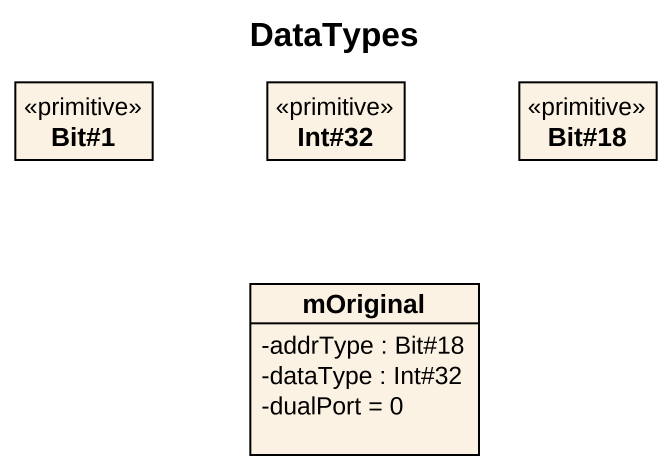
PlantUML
@startuml
title DataTypes
hide circle
hide empty members
skinparam classAttributeIconSize 0
class "Bit#1" as Bit_1 <<primitive>>
class "Int#32" as Int_32 <<primitive>>
class "Bit#18" as Bit_18 <<primitive>>
class mOriginal {
  -addrType : Bit#18
  -dataType : Int#32
  -dualPort = 0
}
@enduml
